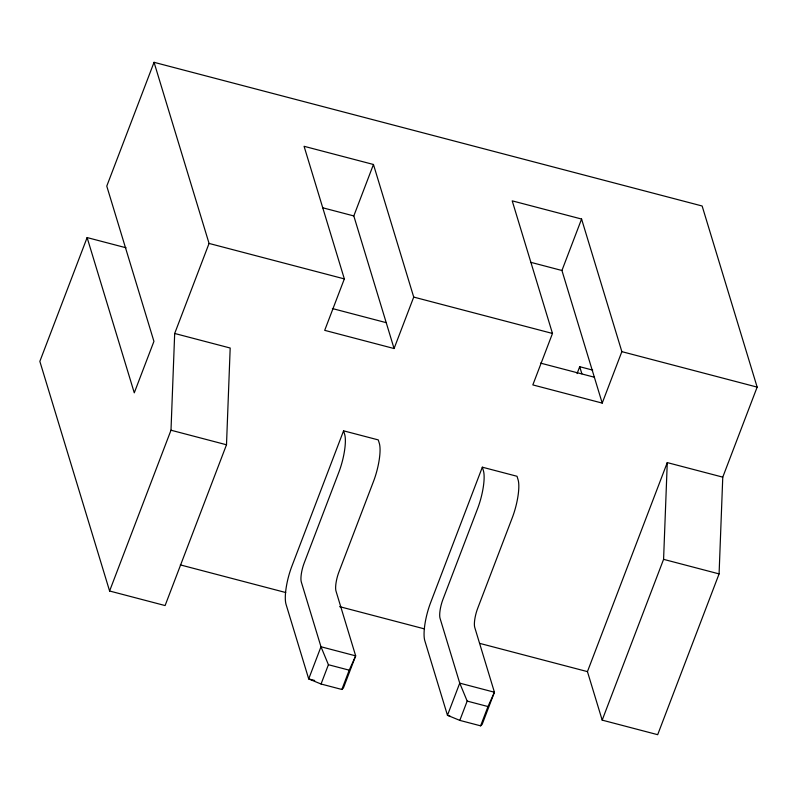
<?xml version="1.0" encoding="UTF-8"?>
<svg xmlns="http://www.w3.org/2000/svg" width="797" height="797" viewBox="0 0 797 797"><rect width="100%" height="100%" fill="white"/><g stroke="black" fill="none" stroke-linecap="round" stroke-linejoin="round"><path stroke-width="1.2" d="M174.682 333.475L230.184 348.02L226.497 444.776L165.099 605.561L109.597 591.005L170.996 430.221L174.682 333.475L209.063 243.434L154.05 62.315L702.137 205.995L757.15 387.113L722.769 477.144L719.083 573.9L657.684 734.685L602.183 720.129L587.449 671.622L667.268 462.599L722.769 477.144M602.183 720.129L663.582 559.345L667.268 462.599M126.095 247.787L87.122 237.576L39.85 361.38L109.597 591.005M154.05 62.315L106.768 186.119L153.931 341.365L134.275 392.821L87.122 237.576M394.077 348.538L353.808 215.937L373.454 164.481L304.075 146.299L344.344 278.9L324.698 330.347L394.077 348.538L413.723 297.082L373.454 164.481M343.577 430.818L292.011 565.87A29.2 7.552 -75.3 0 0 286.113 604.534L308.708 678.924L321.052 684.015L341.863 689.465L343.397 688.02L355.671 655.861L336.025 591.175A14.605 3.776 -75.3 0 1 338.974 571.847L373.355 481.806A29.2 7.552 -75.3 0 0 379.252 443.142L378.266 439.904L343.577 430.818L344.563 434.046A29.2 7.552 -75.3 0 1 338.665 472.711L304.285 562.752A14.605 3.776 -75.3 0 0 301.336 582.079L320.982 646.765L328.414 664.718L321.052 684.015M341.863 689.465L349.225 670.177L355.671 655.861L320.982 646.765L308.708 678.924L314.685 680.489M482.334 467.191L430.769 602.243A29.21 7.552 -75.3 0 0 424.871 640.908L447.466 715.298L459.809 720.388L480.621 725.838L482.155 724.393L494.429 692.234L474.783 627.548A14.605 3.776 -75.3 0 1 477.732 608.221L512.112 518.18A29.2 7.552 -75.3 0 0 518.01 479.515L517.024 476.277L482.334 467.191L483.321 470.419A29.2 7.552 -75.3 0 1 477.423 509.084L443.042 599.125A14.605 3.776 -75.3 0 0 440.093 618.452L459.739 683.139L467.172 701.091L459.809 720.388M602.213 403.093L561.935 270.492L581.581 219.045L512.212 200.854L552.48 333.455L532.834 384.911L602.213 403.093L621.859 351.646L581.581 219.045M577.078 373.584L579.708 366.7L592.699 370.107M480.621 725.838L487.983 706.55L494.429 692.234L459.739 683.139L447.466 715.298L449.857 715.925M322.705 207.778L353.808 215.937M530.842 262.343L561.935 270.492M209.063 243.434L344.344 278.9M413.723 297.082L552.48 333.455M621.859 351.646L757.15 387.113M332.389 308.549L386.216 322.665M540.525 363.113L594.353 377.22M170.996 430.221L226.497 444.776M663.582 559.345L719.083 573.9M180.311 564.894L285.724 592.53M339.602 606.647L424.532 628.913M479.635 643.358L587.449 671.622M328.414 664.718L349.225 670.177M467.172 701.091L487.983 706.55M579.708 366.7L581.87 373.803"/></g></svg>
